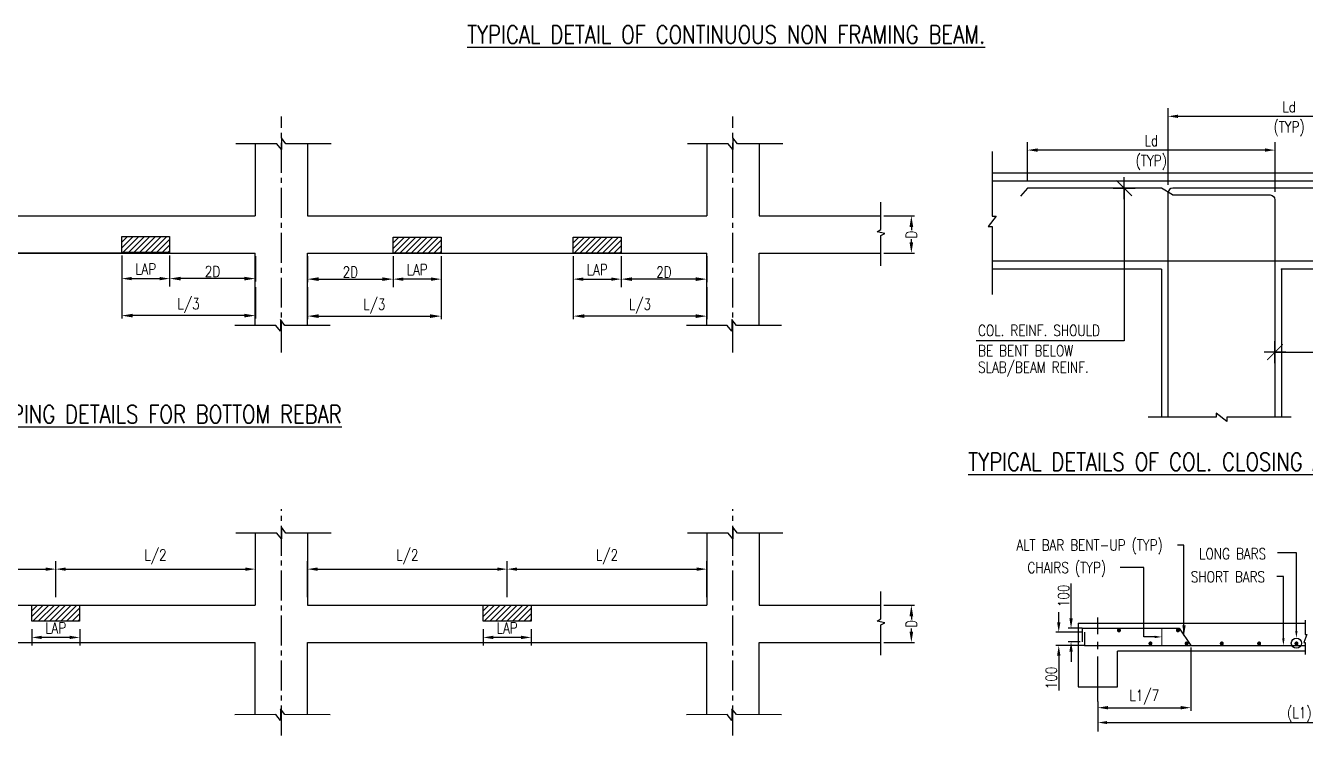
# Model space of a CAD drawing. Extents: x 482149 to 629471, y -388107 to -272741.
# Drawn here: x 533061 to 565117, y -313401 to -295629 of the extents above; entities that cross this region are included whole.
import ezdxf
from ezdxf.enums import TextEntityAlignment as Align

# ---------------------------------------------------------------- set-up
doc = ezdxf.new("R2010")
doc.units = 0
doc.header["$LTSCALE"] = 500
doc.header["$MEASUREMENT"] = 0
doc.linetypes.add('CENTER2', pattern=[1.125, 0.75, -0.125, 0.125, -0.125])
doc.layers.get('DEFPOINTS').update_dxf_attribs({"color": 4})
for name, color, linetype in [('BEAM', 4, 'Continuous'), ('BRAKE LINE', 8, 'Continuous'), ('CENTERLINE', 8, 'CENTER2'), ('col & circal', 8, 'CENTER2'), ('CUTOUT2', 9, 'Continuous'), ('DIM', 5, 'Continuous'), ('dimention', 7, 'Continuous'), ('hat', 8, 'Continuous'), ('other', 5, 'Continuous'), ('S-CONCRET LINE', 4, 'Continuous'), ('S-DIM-1', 5, 'Continuous'), ('S-REINFORCEMENT', 6, 'Continuous'), ('S-TEXT-1', 4, 'Continuous'), ('S-TITLE', 6, 'Continuous'), ('TXT', 4, 'Continuous')]:
    doc.layers.add(name, color=color, linetype=linetype)
doc.layers.add('LINE', color=253, linetype='Continuous', lineweight=18)
doc.styles.add('ROMANS', font='simplex.shx', dxfattribs={"width": 0.8, "height": 275, "bigfont": 'bigfont.shx'})
doc.styles.add('ROMENT', font='simplex.shx', dxfattribs={"bigfont": 'bigfont.shx'})
doc.dimstyles.new('Copy of INT2TIMES', dxfattribs={"dimtxt": 300, "dimasz": 275, "dimexe": 75, "dimexo": 75, "dimgap": 40, "dimtad": 1, "dimdec": 0, "dimlfac": 0.5, "dimrnd": 5, "dimzin": 0, "dimdsep": 46, "dimtxsty": 'ROMANS', "dimcen": -1, "dimclrd": 5, "dimclre": 5, "dimclrt": 4, "dimadec": 0, "dimazin": 0, "dimtfac": 1, "dimtdec": 0, "dimtix": 1, "dimtofl": 0, "dimtmove": 2, "dimatfit": 3, "dimfxl": 0, "dimtolj": 1, "dimtzin": 0, "dimarcsym": 0})
doc.dimstyles.new('Copy(2) of Standard', dxfattribs={"dimtxt": 300, "dimasz": 250, "dimexe": 75, "dimexo": 50, "dimgap": 50, "dimtad": 1, "dimdec": 0, "dimrnd": 5, "dimzin": 0, "dimdsep": 46, "dimtxsty": 'ROMANS', "dimcen": 0, "dimclrd": 5, "dimclre": 5, "dimclrt": 4, "dimadec": 0, "dimazin": 0, "dimtfac": 1, "dimtdec": 0, "dimtofl": 0, "dimtmove": 0, "dimatfit": 3, "dimfxl": 0, "dimtolj": 1, "dimtzin": 0, "dimarcsym": 0})
doc.dimstyles.new('dim100', dxfattribs={"dimtxt": 250, "dimasz": 250, "dimexe": 200, "dimexo": 200, "dimgap": 100, "dimtad": 1, "dimdec": 0, "dimzin": 0, "dimdsep": 46, "dimtxsty": 'ROMANS', "dimcen": 0, "dimclrd": 5, "dimclre": 5, "dimclrt": 4, "dimadec": 0, "dimazin": 0, "dimtfac": 1, "dimtdec": 0, "dimtix": 1, "dimtofl": 0, "dimtmove": 2, "dimatfit": 3, "dimfxl": 0, "dimtolj": 1, "dimtzin": 0, "dimlwd": -1, "dimlwe": -1, "dimarcsym": 0})
doc.dimstyles.new('dim25', dxfattribs={"dimtxt": 250, "dimasz": 250, "dimexe": 200, "dimexo": 200, "dimgap": 100, "dimtad": 1, "dimdec": 0, "dimlfac": 0.25, "dimzin": 0, "dimdsep": 46, "dimtxsty": 'ROMANS', "dimcen": 0, "dimclrd": 5, "dimclre": 5, "dimclrt": 4, "dimadec": 0, "dimazin": 0, "dimtfac": 1, "dimtdec": 0, "dimtix": 1, "dimtofl": 0, "dimtmove": 2, "dimatfit": 3, "dimfxl": 0, "dimtolj": 1, "dimtzin": 0, "dimlwd": -1, "dimlwe": -1, "dimarcsym": 0})
doc.dimstyles.new('INT$7', dxfattribs={"dimtxt": 9, "dimasz": 8, "dimexe": 8, "dimexo": 3, "dimgap": 2, "dimtad": 1, "dimdec": 0, "dimzin": 0, "dimdsep": 46, "dimtxsty": 'ROMANS', "dimblk": 'DIMTICK', "dimcen": -0.25, "dimclrd": 5, "dimclre": 5, "dimclrt": 4, "dimadec": 0, "dimazin": 0, "dimtfac": 1, "dimtdec": 0, "dimtix": 1, "dimtofl": 0, "dimtmove": 2, "dimatfit": 3, "dimldrblk": 'DIMTICK', "dimfxl": 0, "dimtolj": 1, "dimtzin": 0, "dimarcsym": 0})

# ---------------------------------------------------------------- blocks, each defined once
blk = doc.blocks.new('DIMTICK')
for p, q in [((-1, 0), (1, 0)), ((0, 1), (0, -1))]:
    blk.add_line(p, q)
at = {"color": 2, "const_width": 0.1}
blk.add_lwpolyline([(0.71, 0.71), (-0.71, -0.71)], dxfattribs=at)
blk = doc.blocks.new('*D131')
at = {"layer": 'DEFPOINTS', "color": 0, "ltscale": 2}
for p in [(554483, -300394), (555247, -300394), (554483, -301327)]:
    blk.add_point(p, dxfattribs=at)
at = {"layer": 'DIM', "color": 5, "lineweight": -2, "ltscale": 2}
for p, q in [((554558, -300394), (555322, -300394)), ((555247, -300669), (555247, -300747)), ((555247, -301052), (555247, -300974)), ((554558, -301327), (555322, -301327))]:
    blk.add_line(p, q, dxfattribs=at)
at = {"layer": 'DIM', "color": 5, "ltscale": 2}
for points in [[(555201, -300669), (555293, -300669), (555247, -300394)], [(555201, -301052), (555293, -301052), (555247, -301327)]]:
    blk.add_solid(points, dxfattribs=at)
at = {"layer": 'DIM', "color": 4, "ltscale": 2, "insert": (555247, -300861), "char_height": 275, "attachment_point": 5, "rotation": 90, "style": 'ROMANS'}
blk.add_mtext('\\A1;{D}', dxfattribs=at)
blk = doc.blocks.new('*D132')
at = {"layer": 'DEFPOINTS', "color": 0, "ltscale": 2}
for p in [(547978, -301327), (550123, -301327), (547978, -301977)]:
    blk.add_point(p, dxfattribs=at)
at = {"layer": 'DIM', "color": 5, "lineweight": -2, "ltscale": 2}
for p, q in [((547978, -301402), (547978, -302052)), ((550123, -301402), (550123, -302052)), ((549848, -301977), (548253, -301977))]:
    blk.add_line(p, q, dxfattribs=at)
at = {"layer": 'DIM', "color": 5, "ltscale": 2}
for points in [[(548253, -301931), (548253, -302023), (547978, -301977)], [(549848, -301931), (549848, -302023), (550123, -301977)]]:
    blk.add_solid(points, dxfattribs=at)
at = {"layer": 'DIM', "color": 4, "ltscale": 2, "insert": (549050, -301800), "char_height": 275, "attachment_point": 5, "style": 'ROMANS'}
blk.add_mtext('\\A1;{2D}', dxfattribs=at)
blk = doc.blocks.new('*D133')
at = {"layer": 'DEFPOINTS', "color": 0}
for p in [(546778, -301327), (547978, -301327), (547978, -301977)]:
    blk.add_point(p, dxfattribs=at)
at = {"layer": 'S-DIM-1', "color": 5}
for p, q in [((546778, -301527), (546778, -302177)), ((547978, -301527), (547978, -302177)), ((547028, -301977), (547728, -301977))]:
    blk.add_line(p, q, dxfattribs=at)
for points in [[(547028, -301936), (547028, -302019), (546778, -301977)], [(547728, -301936), (547728, -302019), (547978, -301977)]]:
    blk.add_solid(points, dxfattribs=at)
at = {"layer": 'S-DIM-1', "color": 4, "insert": (547378, -301740), "char_height": 275, "attachment_point": 5, "style": 'ROMANS'}
blk.add_mtext('\\A1;LAP', dxfattribs=at)
blk = doc.blocks.new('*D134')
at = {"layer": 'DEFPOINTS', "color": 0, "ltscale": 2}
for p in [(546778, -301327), (550123, -302102), (546778, -302903)]:
    blk.add_point(p, dxfattribs=at)
at = {"layer": 'DIM', "color": 5, "lineweight": -2, "ltscale": 2}
for p, q in [((546778, -301402), (546778, -302978)), ((550123, -302177), (550123, -302978)), ((549848, -302903), (547053, -302903))]:
    blk.add_line(p, q, dxfattribs=at)
at = {"layer": 'DIM', "color": 5, "ltscale": 2}
for points in [[(547053, -302858), (547053, -302949), (546778, -302903)], [(549848, -302858), (549848, -302949), (550123, -302903)]]:
    blk.add_solid(points, dxfattribs=at)
at = {"layer": 'DIM', "color": 4, "ltscale": 2, "insert": (548450, -302654), "char_height": 275, "attachment_point": 5, "style": 'ROMANS'}
blk.add_mtext('\\A1;L/3', dxfattribs=at)
blk = doc.blocks.new('*D135')
at = {"layer": 'DEFPOINTS', "color": 0, "ltscale": 2}
for p in [(536669, -301314), (538815, -301324), (536669, -301964)]:
    blk.add_point(p, dxfattribs=at)
at = {"layer": 'DIM', "color": 5, "lineweight": -2, "ltscale": 2}
for p, q in [((536669, -301389), (536669, -302039)), ((538815, -301399), (538815, -302039)), ((538540, -301964), (536944, -301964))]:
    blk.add_line(p, q, dxfattribs=at)
at = {"layer": 'DIM', "color": 5, "ltscale": 2}
for points in [[(536944, -301918), (536944, -302010), (536669, -301964)], [(538540, -301918), (538540, -302010), (538815, -301964)]]:
    blk.add_solid(points, dxfattribs=at)
at = {"layer": 'DIM', "color": 4, "ltscale": 2, "insert": (537742, -301786), "char_height": 275, "attachment_point": 5, "style": 'ROMANS'}
blk.add_mtext('\\A1;{2D}', dxfattribs=at)
blk = doc.blocks.new('*D136')
at = {"layer": 'DEFPOINTS', "color": 0}
for p in [(535469, -301314), (536669, -301314), (536669, -301964)]:
    blk.add_point(p, dxfattribs=at)
at = {"layer": 'S-DIM-1', "color": 5}
for p, q in [((535469, -301514), (535469, -302164)), ((536669, -301514), (536669, -302164)), ((535719, -301964), (536419, -301964))]:
    blk.add_line(p, q, dxfattribs=at)
for points in [[(535719, -301922), (535719, -302005), (535469, -301964)], [(536419, -301922), (536419, -302005), (536669, -301964)]]:
    blk.add_solid(points, dxfattribs=at)
at = {"layer": 'S-DIM-1', "color": 4, "insert": (536069, -301726), "char_height": 275, "attachment_point": 5, "style": 'ROMANS'}
blk.add_mtext('\\A1;LAP', dxfattribs=at)
blk = doc.blocks.new('*D137')
at = {"layer": 'DEFPOINTS', "color": 0, "ltscale": 2}
for p in [(535469, -301314), (538815, -302100), (535469, -302890)]:
    blk.add_point(p, dxfattribs=at)
at = {"layer": 'DIM', "color": 5, "lineweight": -2, "ltscale": 2}
for p, q in [((535469, -301389), (535469, -302965)), ((538815, -302175), (538815, -302965)), ((538540, -302890), (535744, -302890))]:
    blk.add_line(p, q, dxfattribs=at)
at = {"layer": 'DIM', "color": 5, "ltscale": 2}
for points in [[(535744, -302844), (535744, -302936), (535469, -302890)], [(538540, -302844), (538540, -302936), (538815, -302890)]]:
    blk.add_solid(points, dxfattribs=at)
at = {"layer": 'DIM', "color": 4, "ltscale": 2, "insert": (537142, -302640), "char_height": 275, "attachment_point": 5, "style": 'ROMANS'}
blk.add_mtext('\\A1;L/3', dxfattribs=at)
blk = doc.blocks.new('*D147')
at = {"layer": 'DEFPOINTS', "color": 0, "ltscale": 2}
for p in [(540123, -301327), (542269, -301327), (542269, -301977)]:
    blk.add_point(p, dxfattribs=at)
at = {"layer": 'DIM', "color": 5, "lineweight": -2, "ltscale": 2}
for p, q in [((540123, -301402), (540123, -302052)), ((542269, -301402), (542269, -302052)), ((540398, -301977), (541994, -301977))]:
    blk.add_line(p, q, dxfattribs=at)
at = {"layer": 'DIM', "color": 5, "ltscale": 2}
for points in [[(540398, -301931), (540398, -302023), (540123, -301977)], [(541994, -301931), (541994, -302023), (542269, -301977)]]:
    blk.add_solid(points, dxfattribs=at)
at = {"layer": 'DIM', "color": 4, "ltscale": 2, "insert": (541196, -301800), "char_height": 275, "attachment_point": 5, "style": 'ROMANS'}
blk.add_mtext('\\A1;{2D}', dxfattribs=at)
blk = doc.blocks.new('*D148')
at = {"layer": 'DEFPOINTS', "color": 0}
for p in [(542269, -301327), (543469, -301327), (542269, -301977)]:
    blk.add_point(p, dxfattribs=at)
at = {"layer": 'S-DIM-1', "color": 5}
for p, q in [((542269, -301527), (542269, -302177)), ((543469, -301527), (543469, -302177)), ((543219, -301977), (542519, -301977))]:
    blk.add_line(p, q, dxfattribs=at)
for points in [[(542519, -301936), (542519, -302019), (542269, -301977)], [(543219, -301936), (543219, -302019), (543469, -301977)]]:
    blk.add_solid(points, dxfattribs=at)
at = {"layer": 'S-DIM-1', "color": 4, "insert": (542869, -301740), "char_height": 275, "attachment_point": 5, "style": 'ROMANS'}
blk.add_mtext('\\A1;LAP', dxfattribs=at)
blk = doc.blocks.new('*D149')
at = {"layer": 'DEFPOINTS', "color": 0, "ltscale": 2}
for p in [(543469, -301327), (540123, -302102), (543469, -302903)]:
    blk.add_point(p, dxfattribs=at)
at = {"layer": 'DIM', "color": 5, "lineweight": -2, "ltscale": 2}
for p, q in [((543469, -301402), (543469, -302978)), ((540123, -302177), (540123, -302978)), ((540398, -302903), (543194, -302903))]:
    blk.add_line(p, q, dxfattribs=at)
at = {"layer": 'DIM', "color": 5, "ltscale": 2}
for points in [[(540398, -302858), (540398, -302949), (540123, -302903)], [(543194, -302858), (543194, -302949), (543469, -302903)]]:
    blk.add_solid(points, dxfattribs=at)
at = {"layer": 'DIM', "color": 4, "ltscale": 2, "insert": (541796, -302654), "char_height": 275, "attachment_point": 5, "style": 'ROMANS'}
blk.add_mtext('\\A1;L/3', dxfattribs=at)
blk = doc.blocks.new('*D151')
at = {"layer": 'DEFPOINTS', "color": 0, "ltscale": 2}
for p in [(554483, -310142), (555247, -310142), (554483, -311075)]:
    blk.add_point(p, dxfattribs=at)
at = {"layer": 'DIM', "color": 5, "lineweight": -2, "ltscale": 2}
for p, q in [((554558, -310142), (555322, -310142)), ((555247, -310417), (555247, -310495)), ((555247, -310800), (555247, -310722)), ((554558, -311075), (555322, -311075))]:
    blk.add_line(p, q, dxfattribs=at)
at = {"layer": 'DIM', "color": 5, "ltscale": 2}
for points in [[(555201, -310417), (555293, -310417), (555247, -310142)], [(555201, -310800), (555293, -310800), (555247, -311075)]]:
    blk.add_solid(points, dxfattribs=at)
at = {"layer": 'DIM', "color": 4, "ltscale": 2, "insert": (555247, -310608), "char_height": 275, "attachment_point": 5, "rotation": 90, "style": 'ROMANS'}
blk.add_mtext('\\A1;{D}', dxfattribs=at)
blk = doc.blocks.new('*D155')
at = {"layer": 'DEFPOINTS', "color": 0}
for p in [(533815, -309238), (528815, -310142), (533815, -310142)]:
    blk.add_point(p, dxfattribs=at)
at = {"layer": 'S-DIM-1', "color": 5}
for p, q in [((528815, -309942), (528815, -309038)), ((529065, -309238), (533565, -309238)), ((533815, -309942), (533815, -309038))]:
    blk.add_line(p, q, dxfattribs=at)
for points in [[(529065, -309197), (529065, -309280), (528815, -309238)], [(533565, -309197), (533565, -309280), (533815, -309238)]]:
    blk.add_solid(points, dxfattribs=at)
at = {"layer": 'S-DIM-1', "color": 4, "insert": (531315, -308929), "char_height": 275, "attachment_point": 5, "style": 'ROMANS'}
blk.add_mtext('\\A1;L/2', dxfattribs=at)
blk = doc.blocks.new('*D156')
at = {"layer": 'DEFPOINTS', "color": 0}
for p in [(538815, -309238), (533815, -310142), (538815, -310142)]:
    blk.add_point(p, dxfattribs=at)
at = {"layer": 'S-DIM-1', "color": 5}
for p, q in [((533815, -309942), (533815, -309038)), ((534065, -309238), (538565, -309238)), ((538815, -309942), (538815, -309038))]:
    blk.add_line(p, q, dxfattribs=at)
for points in [[(534065, -309197), (534065, -309280), (533815, -309238)], [(538565, -309197), (538565, -309280), (538815, -309238)]]:
    blk.add_solid(points, dxfattribs=at)
at = {"layer": 'S-DIM-1', "color": 4, "insert": (536315, -308929), "char_height": 275, "attachment_point": 5, "style": 'ROMANS'}
blk.add_mtext('\\A1;L/2', dxfattribs=at)
blk = doc.blocks.new('*D157')
at = {"layer": 'DEFPOINTS', "color": 0}
for p in [(545123, -309238), (540123, -310142), (545123, -310142)]:
    blk.add_point(p, dxfattribs=at)
at = {"layer": 'S-DIM-1', "color": 5}
for p, q in [((540123, -309942), (540123, -309038)), ((540373, -309238), (544873, -309238)), ((545123, -309942), (545123, -309038))]:
    blk.add_line(p, q, dxfattribs=at)
for points in [[(540373, -309197), (540373, -309280), (540123, -309238)], [(544873, -309197), (544873, -309280), (545123, -309238)]]:
    blk.add_solid(points, dxfattribs=at)
at = {"layer": 'S-DIM-1', "color": 4, "insert": (542623, -308929), "char_height": 275, "attachment_point": 5, "style": 'ROMANS'}
blk.add_mtext('\\A1;L/2', dxfattribs=at)
blk = doc.blocks.new('*D158')
at = {"layer": 'DEFPOINTS', "color": 0}
for p in [(550123, -309238), (545123, -310142), (550123, -310142)]:
    blk.add_point(p, dxfattribs=at)
at = {"layer": 'S-DIM-1', "color": 5}
for p, q in [((545123, -309942), (545123, -309038)), ((545373, -309238), (549873, -309238)), ((550123, -309942), (550123, -309038))]:
    blk.add_line(p, q, dxfattribs=at)
for points in [[(545373, -309197), (545373, -309280), (545123, -309238)], [(549873, -309197), (549873, -309280), (550123, -309238)]]:
    blk.add_solid(points, dxfattribs=at)
at = {"layer": 'S-DIM-1', "color": 4, "insert": (547623, -308929), "char_height": 275, "attachment_point": 5, "style": 'ROMANS'}
blk.add_mtext('\\A1;L/2', dxfattribs=at)
blk = doc.blocks.new('*D164')
at = {"layer": 'DEFPOINTS', "color": 0}
for p in [(533215, -310543), (534415, -310543), (533215, -310948)]:
    blk.add_point(p, dxfattribs=at)
at = {"layer": 'S-DIM-1', "color": 5}
for p, q in [((533215, -310743), (533215, -311148)), ((534415, -310743), (534415, -311148)), ((534165, -310948), (533465, -310948))]:
    blk.add_line(p, q, dxfattribs=at)
for points in [[(533465, -310906), (533465, -310989), (533215, -310948)], [(534165, -310906), (534165, -310989), (534415, -310948)]]:
    blk.add_solid(points, dxfattribs=at)
at = {"layer": 'S-DIM-1', "color": 4, "insert": (533815, -310710), "char_height": 275, "attachment_point": 5, "style": 'ROMANS'}
blk.add_mtext('\\A1;LAP', dxfattribs=at)
blk = doc.blocks.new('*D165')
at = {"layer": 'DEFPOINTS', "color": 0}
for p in [(544523, -310543), (545723, -310543), (544523, -310948)]:
    blk.add_point(p, dxfattribs=at)
at = {"layer": 'S-DIM-1', "color": 5}
for p, q in [((544523, -310743), (544523, -311148)), ((545723, -310743), (545723, -311148)), ((545473, -310948), (544773, -310948))]:
    blk.add_line(p, q, dxfattribs=at)
for points in [[(544773, -310906), (544773, -310989), (544523, -310948)], [(545473, -310906), (545473, -310989), (545723, -310948)]]:
    blk.add_solid(points, dxfattribs=at)
at = {"layer": 'S-DIM-1', "color": 4, "insert": (545123, -310710), "char_height": 275, "attachment_point": 5, "style": 'ROMANS'}
blk.add_mtext('\\A1;LAP', dxfattribs=at)
blk = doc.blocks.new('*D168')
at = {"layer": 'DEFPOINTS', "color": 0}
for p in [(558157, -298746), (558157, -299698), (564355, -299990)]:
    blk.add_point(p, dxfattribs=at)
at = {"layer": 'DIM', "color": 5}
for p, q in [((558157, -299498), (558157, -298546)), ((564105, -298746), (558407, -298746)), ((564355, -299790), (564355, -298546))]:
    blk.add_line(p, q, dxfattribs=at)
for points in [[(558407, -298704), (558407, -298787), (558157, -298746)], [(564105, -298787), (564105, -298704), (564355, -298746)]]:
    blk.add_solid(points, dxfattribs=at)
at = {"layer": 'DIM', "color": 4, "char_height": 275, "attachment_point": 5, "style": 'ROMANS'}
for s, insert in [('\\A1;Ld', (561256, -298508)), ('(TYP)', (561256, -299055))]:
    blk.add_mtext(s, dxfattribs=dict(at, insert=insert))
blk = doc.blocks.new('*D169')
at = {"layer": 'DEFPOINTS', "color": 0}
for p in [(567744, -297900), (567744, -299698), (561675, -299818)]:
    blk.add_point(p, dxfattribs=at)
at = {"layer": 'DIM', "color": 5}
for p, q in [((561675, -299618), (561675, -297700)), ((567744, -299498), (567744, -297700)), ((561925, -297900), (567494, -297900))]:
    blk.add_line(p, q, dxfattribs=at)
for points in [[(561925, -297859), (561925, -297942), (561675, -297900)], [(567494, -297942), (567494, -297859), (567744, -297900)]]:
    blk.add_solid(points, dxfattribs=at)
at = {"layer": 'DIM', "color": 4, "char_height": 275, "attachment_point": 5, "style": 'ROMANS'}
for s, insert in [('\\A1;Ld', (564709, -297663)), ('(TYP)', (564709, -298210))]:
    blk.add_mtext(s, dxfattribs=dict(at, insert=insert))
blk = doc.blocks.new('*D460')
at = {"layer": 'DEFPOINTS', "color": 0}
for p in [(562246, -311151), (559919, -312551), (562246, -312707)]:
    blk.add_point(p, dxfattribs=at)
at = {"layer": 'DIM', "color": 5, "lineweight": -2}
for p, q in [((562246, -311201), (562246, -312782)), ((559919, -312601), (559919, -312782)), ((560169, -312707), (561996, -312707))]:
    blk.add_line(p, q, dxfattribs=at)
at = {"layer": 'DIM', "color": 5}
for points in [[(560169, -312665), (560169, -312749), (559919, -312707)], [(561996, -312749), (561996, -312665), (562246, -312707)]]:
    blk.add_solid(points, dxfattribs=at)
at = {"layer": 'DIM', "color": 4, "insert": (561082, -312447), "char_height": 275, "attachment_point": 5, "style": 'ROMANS'}
blk.add_mtext('\\A1;{L1/7}', dxfattribs=at)
blk = doc.blocks.new('*D462')
at = {"layer": 'DEFPOINTS', "color": 0}
for p in [(559247, -310720), (559574, -310720), (559529, -311055)]:
    blk.add_point(p, dxfattribs=at)
at = {"layer": 'TXT', "color": 5, "linetype": 'ByBlock', "lineweight": -2}
for p, q in [((559247, -310470), (559247, -309596)), ((559524, -310720), (559172, -310720)), ((559479, -311055), (559172, -311055)), ((559247, -311305), (559247, -311555))]:
    blk.add_line(p, q, dxfattribs=at)
at = {"layer": 'TXT', "color": 5}
for points in [[(559205, -310470), (559288, -310470), (559247, -310720)], [(559288, -311305), (559205, -311305), (559247, -311055)]]:
    blk.add_solid(points, dxfattribs=at)
at = {"layer": 'TXT', "color": 4, "insert": (559059, -309908), "char_height": 275, "attachment_point": 5, "rotation": 90, "style": 'ROMANS'}
blk.add_mtext('\\A1;100', dxfattribs=at)
blk = doc.blocks.new('*D463')
at = {"layer": 'DEFPOINTS', "color": 0}
for p in [(559581, -310816), (558939, -311151), (559626, -311151)]:
    blk.add_point(p, dxfattribs=at)
at = {"layer": 'DIM', "color": 5, "lineweight": -2}
for p, q in [((558939, -310566), (558939, -310316)), ((559531, -310816), (558864, -310816)), ((559576, -311151), (558864, -311151)), ((558939, -311401), (558939, -312275))]:
    blk.add_line(p, q, dxfattribs=at)
at = {"layer": 'DIM', "color": 5}
for points in [[(558897, -310566), (558980, -310566), (558939, -310816)], [(558980, -311401), (558897, -311401), (558939, -311151)]]:
    blk.add_solid(points, dxfattribs=at)
at = {"layer": 'DIM', "color": 4, "insert": (558751, -311963), "char_height": 275, "attachment_point": 5, "rotation": 90, "style": 'ROMANS'}
blk.add_mtext('\\A1;100', dxfattribs=at)

msp = doc.modelspace()

# ---------------------------------------------------------------- hatches: boundary and pattern name
at = {"layer": 'BEAM'}
h = msp.add_hatch(dxfattribs=at)
h.set_pattern_fill('ANSI31', color=253, scale=800, style=0)
h.set_pattern_definition([(45, (-5116287.62, 1966219.18), (-70.7106781, 70.7106781), [])])
h.paths.add_polyline_path([(535468.919, -300912.69), (535468.919, -301313.8), (536668.919, -301313.8), (536668.919, -300912.69)])
h = msp.add_hatch(dxfattribs=at)
h.set_pattern_fill('ANSI31', color=253, scale=800, style=0)
h.set_pattern_definition([(45, (-5109487.62, 1966205.63), (-70.7106781, 70.7106781), [])])
h.paths.add_polyline_path([(542268.919, -300926.243), (542268.919, -301327.354), (543468.919, -301327.354), (543468.919, -300926.243)])
h = msp.add_hatch(dxfattribs=at)
h.set_pattern_fill('ANSI31', color=253, scale=800, style=0)
h.set_pattern_definition([(45, (-5104978.86, 1966205.63), (-70.7106781, 70.7106781), [])])
h.paths.add_polyline_path([(546777.682, -300926.243), (546777.682, -301327.354), (547977.682, -301327.354), (547977.682, -300926.243)])
h = msp.add_hatch(dxfattribs=at)
h.set_pattern_fill('ANSI31', color=253, scale=800, style=0)
h.set_pattern_definition([(45, (-5118542, 1956990.22), (-70.7106781, 70.7106781), [])])
h.paths.add_polyline_path([(533214.537, -310141.651), (533214.537, -310542.762), (534414.537, -310542.762), (534414.537, -310141.651)])
h = msp.add_hatch(dxfattribs=at)
h.set_pattern_fill('ANSI31', color=253, scale=800, style=0)
h.set_pattern_definition([(45, (-5107233.24, 1956990.22), (-70.7106781, 70.7106781), [])])
h.paths.add_polyline_path([(544523.301, -310141.651), (544523.301, -310542.762), (545723.301, -310542.762), (545723.301, -310141.651)])

# ---------------------------------------------------------------- linework, layer by layer
at = {"layer": 'BEAM', "elevation": 0}
for points in [[(535468.919, -300912.69), (536668.919, -300912.69), (536668.919, -301313.8), (535468.919, -301313.8)], [(542268.919, -300926.243), (543468.919, -300926.243), (543468.919, -301327.354), (542268.919, -301327.354)], [(546777.682, -300926.243), (547977.682, -300926.243), (547977.682, -301327.354), (546777.682, -301327.354)], [(533214.537, -310141.651), (534414.537, -310141.651), (534414.537, -310542.762), (533214.537, -310542.762)], [(544523.301, -310141.651), (545723.301, -310141.651), (545723.301, -310542.762), (544523.301, -310542.762)]]:
    msp.add_lwpolyline(points, close=True, dxfattribs=at)
at = {"layer": 'BRAKE LINE', "ltscale": 2, "elevation": 0}
for points in [[(557267.077, -298780.855), (557267.077, -300396.862), (557373.436, -300396.862), (557168.899, -300658.949), (557267.077, -300658.949), (557267.077, -302362.257)], [(564761.575, -305433.844), (563145.569, -305433.844), (563145.569, -305540.203), (562883.481, -305335.667), (562883.481, -305433.844), (561180.173, -305433.844)]]:
    msp.add_lwpolyline(points, dxfattribs=at)
at = {"layer": 'CENTERLINE', "ltscale": 3}
msp.add_line((559918.662, -312554.553), (559918.662, -310449.83), dxfattribs=at)
at = {"layer": 'col & circal', "linetype": 'CENTER2', "ltscale": 2}
for p, q in [((539468.919, -303816), (539468.919, -297902.864)), ((550777.682, -303816), (550777.682, -297902.864)), ((539468.919, -313400.819), (539468.919, -307736.694)), ((550777.682, -313400.819), (550777.682, -307736.694))]:
    msp.add_line(p, q, dxfattribs=at)
at = {"layer": 'CUTOUT2', "linetype": 'Continuous', "elevation": 0}
for points in [[(540715.938, -298587.822), (539581.404, -298587.798), (539468.919, -298442.2), (539468.919, -298732.123), (539353.584, -298587.798), (538328.996, -298587.831)], [(552024.701, -298587.822), (550890.167, -298587.798), (550777.682, -298442.2), (550777.682, -298732.123), (550662.347, -298587.798), (549637.76, -298587.831)], [(554483.286, -301643.483), (554483.302, -300887.127), (554580.368, -300831.08), (554387.086, -300793.194), (554483.302, -300735.247), (554483.28, -300052.188)], [(540689.185, -303133.918), (539554.651, -303133.894), (539442.166, -302988.295), (539442.166, -303278.218), (539326.831, -303133.894), (538302.243, -303133.927)], [(551997.948, -303133.918), (550863.414, -303133.894), (550750.929, -302988.295), (550750.929, -303278.218), (550635.594, -303133.894), (549611.007, -303133.927)], [(540715.938, -308335.756), (539581.404, -308335.732), (539468.919, -308190.133), (539468.919, -308480.056), (539353.584, -308335.732), (538328.996, -308335.765)], [(552024.701, -308335.756), (550890.167, -308335.732), (550777.682, -308190.133), (550777.682, -308480.056), (550662.347, -308335.732), (549637.76, -308335.765)], [(554483.286, -311391.416), (554483.302, -310635.06), (554580.368, -310579.013), (554387.086, -310541.127), (554483.302, -310483.18), (554483.28, -309800.122)], [(540689.185, -312881.851), (539554.651, -312881.827), (539442.166, -312736.228), (539442.166, -313026.152), (539326.831, -312881.827), (538302.243, -312881.86)], [(551997.948, -312881.851), (550863.414, -312881.827), (550750.929, -312736.228), (550750.929, -313026.152), (550635.594, -312881.827), (549611.007, -312881.86)]]:
    msp.add_lwpolyline(points, dxfattribs=at)
at = {"layer": 'DEFPOINTS', "color": 0, "linetype": 'ByBlock'}
msp.add_point((561314.525, -299687.905), dxfattribs=at)
at = {"layer": 'DIM', "color": 5}
for p, q in [((564890.519, -308829.914), (564420.349, -308829.914)), ((561068.014, -309195.99), (560474.911, -309195.99)), ((564565.139, -309422.551), (564397.581, -309422.551)), ((561341.515, -310935.505), (561068.014, -310935.505))]:
    msp.add_line(p, q, dxfattribs=at)
at = {"layer": 'DIM'}
for p, q in [((564890.519, -310783.582), (564890.519, -308829.914)), ((561068.014, -310935.505), (561068.014, -309195.99)), ((564565.139, -310970.948), (564565.139, -309422.551)), ((560144.59, -313079.47), (569328.747, -313079.47))]:
    msp.add_line(p, q, dxfattribs=at)
at = {"layer": 'DIM', "color": 8}
msp.add_lwpolyline([(565112.795, -310518.206), (565112.795, -310871.293), (565153.465, -310871.293), (565073.773, -311076.982), (565112.795, -311076.982), (565112.795, -311374.206)], dxfattribs=at)
at = {"layer": 'dimention', "color": 5, "linetype": 'ByBlock'}
msp.add_line((559918.662, -312554.553), (559918.662, -313305.386), dxfattribs=at)
at = {"layer": 'dimention', "color": 5}
for points in [[(564860.472, -310783.582), (564920.553, -310783.582), (564890.519, -310963.84)], [(564535.096, -310973.435), (564595.186, -310973.435), (564565.139, -311153.702)]]:
    msp.add_solid(points, dxfattribs=at)
at = {"layer": 'dimention', "color": 5, "linetype": 'ByBlock'}
msp.add_solid([(560144.59, -313041.808), (560144.59, -313117.117), (559918.662, -313079.47)], dxfattribs=at)
at = {"layer": 'hat'}
msp.add_circle((564890.519, -311090.277), 126.431, dxfattribs=at)
at = {"layer": 'LINE'}
msp.add_line((561521.774, -310719.807), (561521.774, -311151.216), dxfattribs=at)
at = {"layer": 'other'}
msp.add_solid([(561341.515, -310905.474), (561341.515, -310965.552), (561521.774, -310935.505)], dxfattribs=at)
at = {"layer": 'S-CONCRET LINE', "color": 130}
for p, q in [((538814.537, -298587.161), (538814.537, -300393.718)), ((540123.301, -298587.161), (540123.301, -300393.718)), ((550123.301, -298587.161), (550123.301, -300393.718)), ((551432.064, -298587.161), (551432.064, -300393.718)), ((528814.537, -300393.718), (538814.537, -300393.718)), ((528814.537, -300393.718), (538814.537, -300393.718)), ((540123.301, -300393.718), (550123.301, -300393.718)), ((551432.064, -300393.718), (554483.291, -300393.718)), ((528814.537, -301327.354), (535742.427, -301313.8)), ((528814.537, -301327.354), (538814.537, -301327.354)), ((538814.537, -303133.91), (538814.537, -301327.354)), ((540123.301, -303133.91), (540123.301, -301327.354)), ((540123.301, -301327.354), (550123.301, -301327.354)), ((550123.301, -303133.91), (550123.301, -301327.354)), ((551432.064, -301327.354), (554483.291, -301327.354)), ((551432.064, -303133.91), (551432.064, -301327.354)), ((538814.537, -308335.095), (538814.537, -310141.651)), ((540123.301, -308335.095), (540123.301, -310141.651)), ((550123.301, -308335.095), (550123.301, -310141.651)), ((551432.064, -308335.095), (551432.064, -310141.651)), ((528814.537, -310141.651), (538814.537, -310141.651)), ((528814.537, -310141.651), (538814.537, -310141.651)), ((540123.301, -310141.651), (550123.301, -310141.651)), ((551432.064, -310141.651), (554483.291, -310141.651)), ((559427.406, -310591.507), (565112.795, -310591.507)), ((559427.406, -310591.507), (559427.406, -312181.15)), ((528814.537, -311075.287), (534433.663, -311075.287)), ((528814.537, -311075.287), (538814.537, -311075.287)), ((538814.537, -312881.844), (538814.537, -311075.287)), ((540123.301, -312881.844), (540123.301, -311075.287)), ((540123.301, -311075.287), (550123.301, -311075.287)), ((550123.301, -312881.844), (550123.301, -311075.287)), ((551432.064, -311075.287), (554483.291, -311075.287)), ((551432.064, -312881.844), (551432.064, -311075.287)), ((560409.909, -312181.15), (560409.909, -311292.822)), ((565112.795, -311292.822), (560409.909, -311292.822)), ((559427.406, -312181.15), (560409.909, -312181.15))]:
    msp.add_line(p, q, dxfattribs=at)
at = {"layer": 'S-CONCRET LINE', "color": 130, "linetype": 'Continuous'}
for p, q in [((568938.743, -299327.905), (557271.167, -299327.905)), ((561514.525, -301727.905), (557271.167, -301727.905)), ((561514.525, -301727.905), (561514.525, -305433.844)), ((564514.525, -301727.905), (564514.525, -305433.844)), ((568938.743, -301727.905), (564514.525, -301727.905))]:
    msp.add_line(p, q, dxfattribs=at)
msp.add_point((564514.525, -301727.905), dxfattribs=at)
at = {"layer": 'S-REINFORCEMENT', "linetype": 'Continuous'}
for p, q in [((568938.743, -299527.905), (557271.167, -299527.905)), ((558156.899, -299697.673), (557977.938, -299895.485)), ((561514.525, -299697.673), (558156.899, -299697.673)), ((561791.063, -299870.251), (561514.525, -299697.673)), ((568938.743, -301527.905), (557271.167, -301527.905))]:
    msp.add_line(p, q, dxfattribs=at)
at = {"layer": 'S-REINFORCEMENT'}
for p, q in [((559529.014, -310719.807), (561955.136, -310719.807)), ((559529.014, -310719.807), (559529.014, -311054.697)), ((559581.302, -310816.32), (559581.302, -311151.216)), ((561955.136, -310719.807), (562245.84, -311151.216)), ((559581.302, -311151.216), (565112.795, -311151.216))]:
    msp.add_line(p, q, dxfattribs=at)
at = {"layer": 'S-REINFORCEMENT', "linetype": 'Continuous', "elevation": 0}
for points in [[(567743.619, -299697.673), (561794.525, -299697.673, 0.414213562), (561674.525, -299817.673), (561674.525, -305433.844)], [(561791.063, -299870.251), (564234.525, -299870.251, -0.414213562), (564354.525, -299990.251), (564354.525, -305433.844)]]:
    msp.add_lwpolyline(points, format="xyb", dxfattribs=at)
at = {"layer": 'S-REINFORCEMENT', "const_width": 50.698}
for points in [[(560421.838, -310770.622, 1), (560472.53, -310770.622, 1)], [(561897.682, -310770.716, 1), (561948.374, -310770.716, 1)], [(561209.326, -311099.335, 1), (561260.018, -311099.335, 1)], [(562167.314, -311099.335, -1), (562116.61, -311099.335, -1)], [(563047.358, -311099.335, -1), (562996.654, -311099.335, -1)], [(563982.634, -311099.335, -1), (563931.93, -311099.335, -1)], [(564917.91, -311099.335, -1), (564867.207, -311099.335, -1)]]:
    msp.add_lwpolyline(points, format="xyb", close=True, dxfattribs=at)

# ---------------------------------------------------------------- texts
at = {"layer": 'S-TEXT-1', "style": 'ROMENT', "width": 0.8}
for s, p in [('COL. REINF. SHOULD', (556916.747, -303399.45)), ('BE BENT BELOW ', (556916.747, -303907.344)), ('SLAB/BEAM REINF.', (556916.747, -304321.347))]:
    msp.add_text(s, height=275, dxfattribs=at).set_placement(p)
at = {"layer": 'S-TEXT-1', "linetype": 'ByBlock', "style": 'ROMANS', "width": 0.8}
for s, p in [('ALT BAR BENT-UP (TYP)', (559711.723, -308656.886)), (' (L1)', (564889.023, -312850.877))]:
    msp.add_text(s, height=275, dxfattribs=at).set_placement(p, align=Align.MIDDLE)
for s, p in [('CHAIRS (TYP)', (558155.005, -309199.76)), ('LONG BARS', (562453.978, -308853.646)), ('SHORT BARS', (562247.494, -309430.924))]:
    msp.add_text(s, height=275, dxfattribs=at).set_placement(p, align=Align.MIDDLE_LEFT)
at = {"layer": 'S-TITLE', "style": 'ROMANS', "width": 0.8}
for s, p in [('%%UTYPICAL DETAIL OF CONTINUOUS NON FRAMING BEAM.', (550609.396, -295854.14)), ('%%UTYPICAL LAPPING DETAILS FOR BOTTOM REBAR', (535363.182, -305359.643)), ('%%UTYPICAL DETAILS OF COL. CLOSING AT TERRACE LVL.', (563014.525, -306551.861))]:
    msp.add_text(s, height=450, dxfattribs=at).set_placement(p, align=Align.MIDDLE_CENTER)

# ---------------------------------------------------------------- dimensions: what is measured, and where the dimension line sits
at = {"layer": 'DIM'}
for base, p1, p2, picture, middle in [((567743.619, -297900.188), (561674.525, -299817.673), (567743.619, -299697.673), '*D169', (564709.072, -297900.188)), ((558156.899, -298745.688), (564354.525, -299990.251), (558156.899, -299697.673), '*D168', (561255.712, -298745.688))]:
    dim = msp.add_linear_dim(base=base, p1=p1, p2=p2, text='Ld\\X(TYP)', dimstyle='dim25', dxfattribs=at)
    dim.commit()
    dim.dimension.update_dxf_attribs({"geometry": picture, "text_midpoint": middle})
at = {"layer": 'DIM', "ltscale": 2}
for base, p1, p2, picture, middle in [((555246.958, -300393.718), (554483.291, -301327.354), (554483.291, -300393.718), '*D131', (555246.958, -300860.536)), ((555246.958, -310141.651), (554483.291, -311075.287), (554483.291, -310141.651), '*D151', (555246.958, -310608.469))]:
    dim = msp.add_linear_dim(base=base, p1=p1, p2=p2, angle=90, text='{D}', dimstyle='Copy of INT2TIMES', dxfattribs=at)
    dim.commit()
    dim.dimension.update_dxf_attribs({"geometry": picture, "text_midpoint": middle, "dimtype": 160})
for base, p1, p2, text, picture, middle in [((535468.919, -302889.896), (538814.537, -302099.756), (535468.919, -301313.8), 'L/3', '*D137', (537141.728, -302640.372)), ((536668.919, -301963.766), (538814.537, -301324.186), (536668.919, -301313.8), '{2D}', '*D135', (537741.728, -301786.266)), ((546777.682, -302903.449), (550123.301, -302101.973), (546777.682, -301327.354), 'L/3', '*D134', (548450.491, -302653.925)), ((547977.682, -301977.319), (550123.301, -301327.354), (547977.682, -301327.354), '{2D}', '*D132', (549050.491, -301799.819))]:
    dim = msp.add_linear_dim(base=base, p1=p1, p2=p2, angle=180, text=text, dimstyle='Copy of INT2TIMES', dxfattribs=at)
    dim.commit()
    dim.dimension.update_dxf_attribs({"geometry": picture, "text_midpoint": middle})
for base, p1, p2, text, picture, middle in [((542268.919, -301977.319), (540123.301, -301327.354), (542268.919, -301327.354), '{2D}', '*D147', (541196.11, -301799.819)), ((543468.919, -302903.449), (540123.301, -302101.973), (543468.919, -301327.354), 'L/3', '*D149', (541796.11, -302653.925))]:
    dim = msp.add_linear_dim(base=base, p1=p1, p2=p2, text=text, dimstyle='Copy of INT2TIMES', dxfattribs=at)
    dim.commit()
    dim.dimension.update_dxf_attribs({"geometry": picture, "text_midpoint": middle})
at = {"layer": 'DIM'}
dim = msp.add_linear_dim(base=(558938.817, -311151.211), p1=(559581.302, -310816.32), p2=(559626.367, -311151.211), angle=90, text='100', dimstyle='Copy(2) of Standard', dxfattribs=at)
dim.commit()
dim.dimension.update_dxf_attribs({"geometry": '*D463', "text_midpoint": (558751.317, -311963.115)})
dim = msp.add_linear_dim(base=(562245.84, -312706.913), p1=(559918.662, -312550.836), p2=(562245.84, -311151.216), text='{L1/7}', dimstyle='Copy(2) of Standard', override={"dimtxsty": 'ROMANS', "dimfxl": 60}, dxfattribs=at)
dim.commit()
dim.dimension.update_dxf_attribs({"geometry": '*D460', "text_midpoint": (561082.251, -312447.389)})
at = {"layer": 'S-DIM-1'}
for base, p1, p2, text, picture, middle in [((536668.919, -301963.766), (535468.919, -301313.8), (536668.919, -301313.8), 'LAP', '*D136', (536068.919, -301726.266)), ((547977.682, -301977.319), (546777.682, -301327.354), (547977.682, -301327.354), 'LAP', '*D133', (547377.682, -301739.819)), ((533814.537, -309238.373), (528814.537, -310141.651), (533814.537, -310141.651), 'L/2', '*D155', (531314.537, -308928.849)), ((538814.537, -309238.373), (533814.537, -310141.651), (538814.537, -310141.651), 'L/2', '*D156', (536314.537, -308928.849)), ((545123.301, -309238.373), (540123.301, -310141.651), (545123.301, -310141.651), 'L/2', '*D157', (542623.301, -308928.849)), ((550123.301, -309238.373), (545123.301, -310141.651), (550123.301, -310141.651), 'L/2', '*D158', (547623.301, -308928.849))]:
    dim = msp.add_linear_dim(base=base, p1=p1, p2=p2, text=text, dimstyle='dim100', override={"dimarcsym": 1}, dxfattribs=at)
    dim.commit()
    dim.dimension.update_dxf_attribs({"geometry": picture, "text_midpoint": middle})
for base, p1, p2, picture, middle in [((542268.919, -301977.319), (543468.919, -301327.354), (542268.919, -301327.354), '*D148', (542868.919, -301739.819)), ((533214.537, -310947.75), (534414.537, -310542.762), (533214.537, -310542.762), '*D164', (533814.537, -310710.25)), ((544523.301, -310947.75), (545723.301, -310542.762), (544523.301, -310542.762), '*D165', (545123.301, -310710.25))]:
    dim = msp.add_linear_dim(base=base, p1=p1, p2=p2, angle=180, text='LAP', dimstyle='dim100', override={"dimarcsym": 1}, dxfattribs=at)
    dim.commit()
    dim.dimension.update_dxf_attribs({"geometry": picture, "text_midpoint": middle})
at = {"layer": 'TXT', "linetype": 'ByBlock'}
dim = msp.add_linear_dim(base=(559246.698, -310719.807), p1=(559529.014, -311054.697), p2=(559574.079, -310719.807), angle=90, text='100', dimstyle='Copy(2) of Standard', dxfattribs=at)
dim.commit()
dim.dimension.update_dxf_attribs({"geometry": '*D462', "text_midpoint": (559059.198, -309907.902)})

# ---------------------------------------------------------------- leaders
at = {"layer": 'DIM'}
for points, dimstyle, override in [([(560577.755, -299697.673), (560577.755, -303523.304), (556867.184, -303523.304)], 'INT$7', {"dimasz": 275, "dimtad": 0, "dimfxl": 0.18}), ([(564354.525, -303806.914), (567051.589, -303806.914)], 'INT$7', {"dimasz": 275, "dimtad": 0, "dimfxl": 0.18}), ([(562075.334, -310898.183), (562075.334, -308641.432), (561908.817, -308641.432)], 'Copy(2) of Standard', {"dimgap": 10, "dimtad": 0, "dimfxl": 60})]:
    msp.add_leader(points, dimstyle=dimstyle, override=override, dxfattribs=at)

doc.saveas('drawing.dxf')
